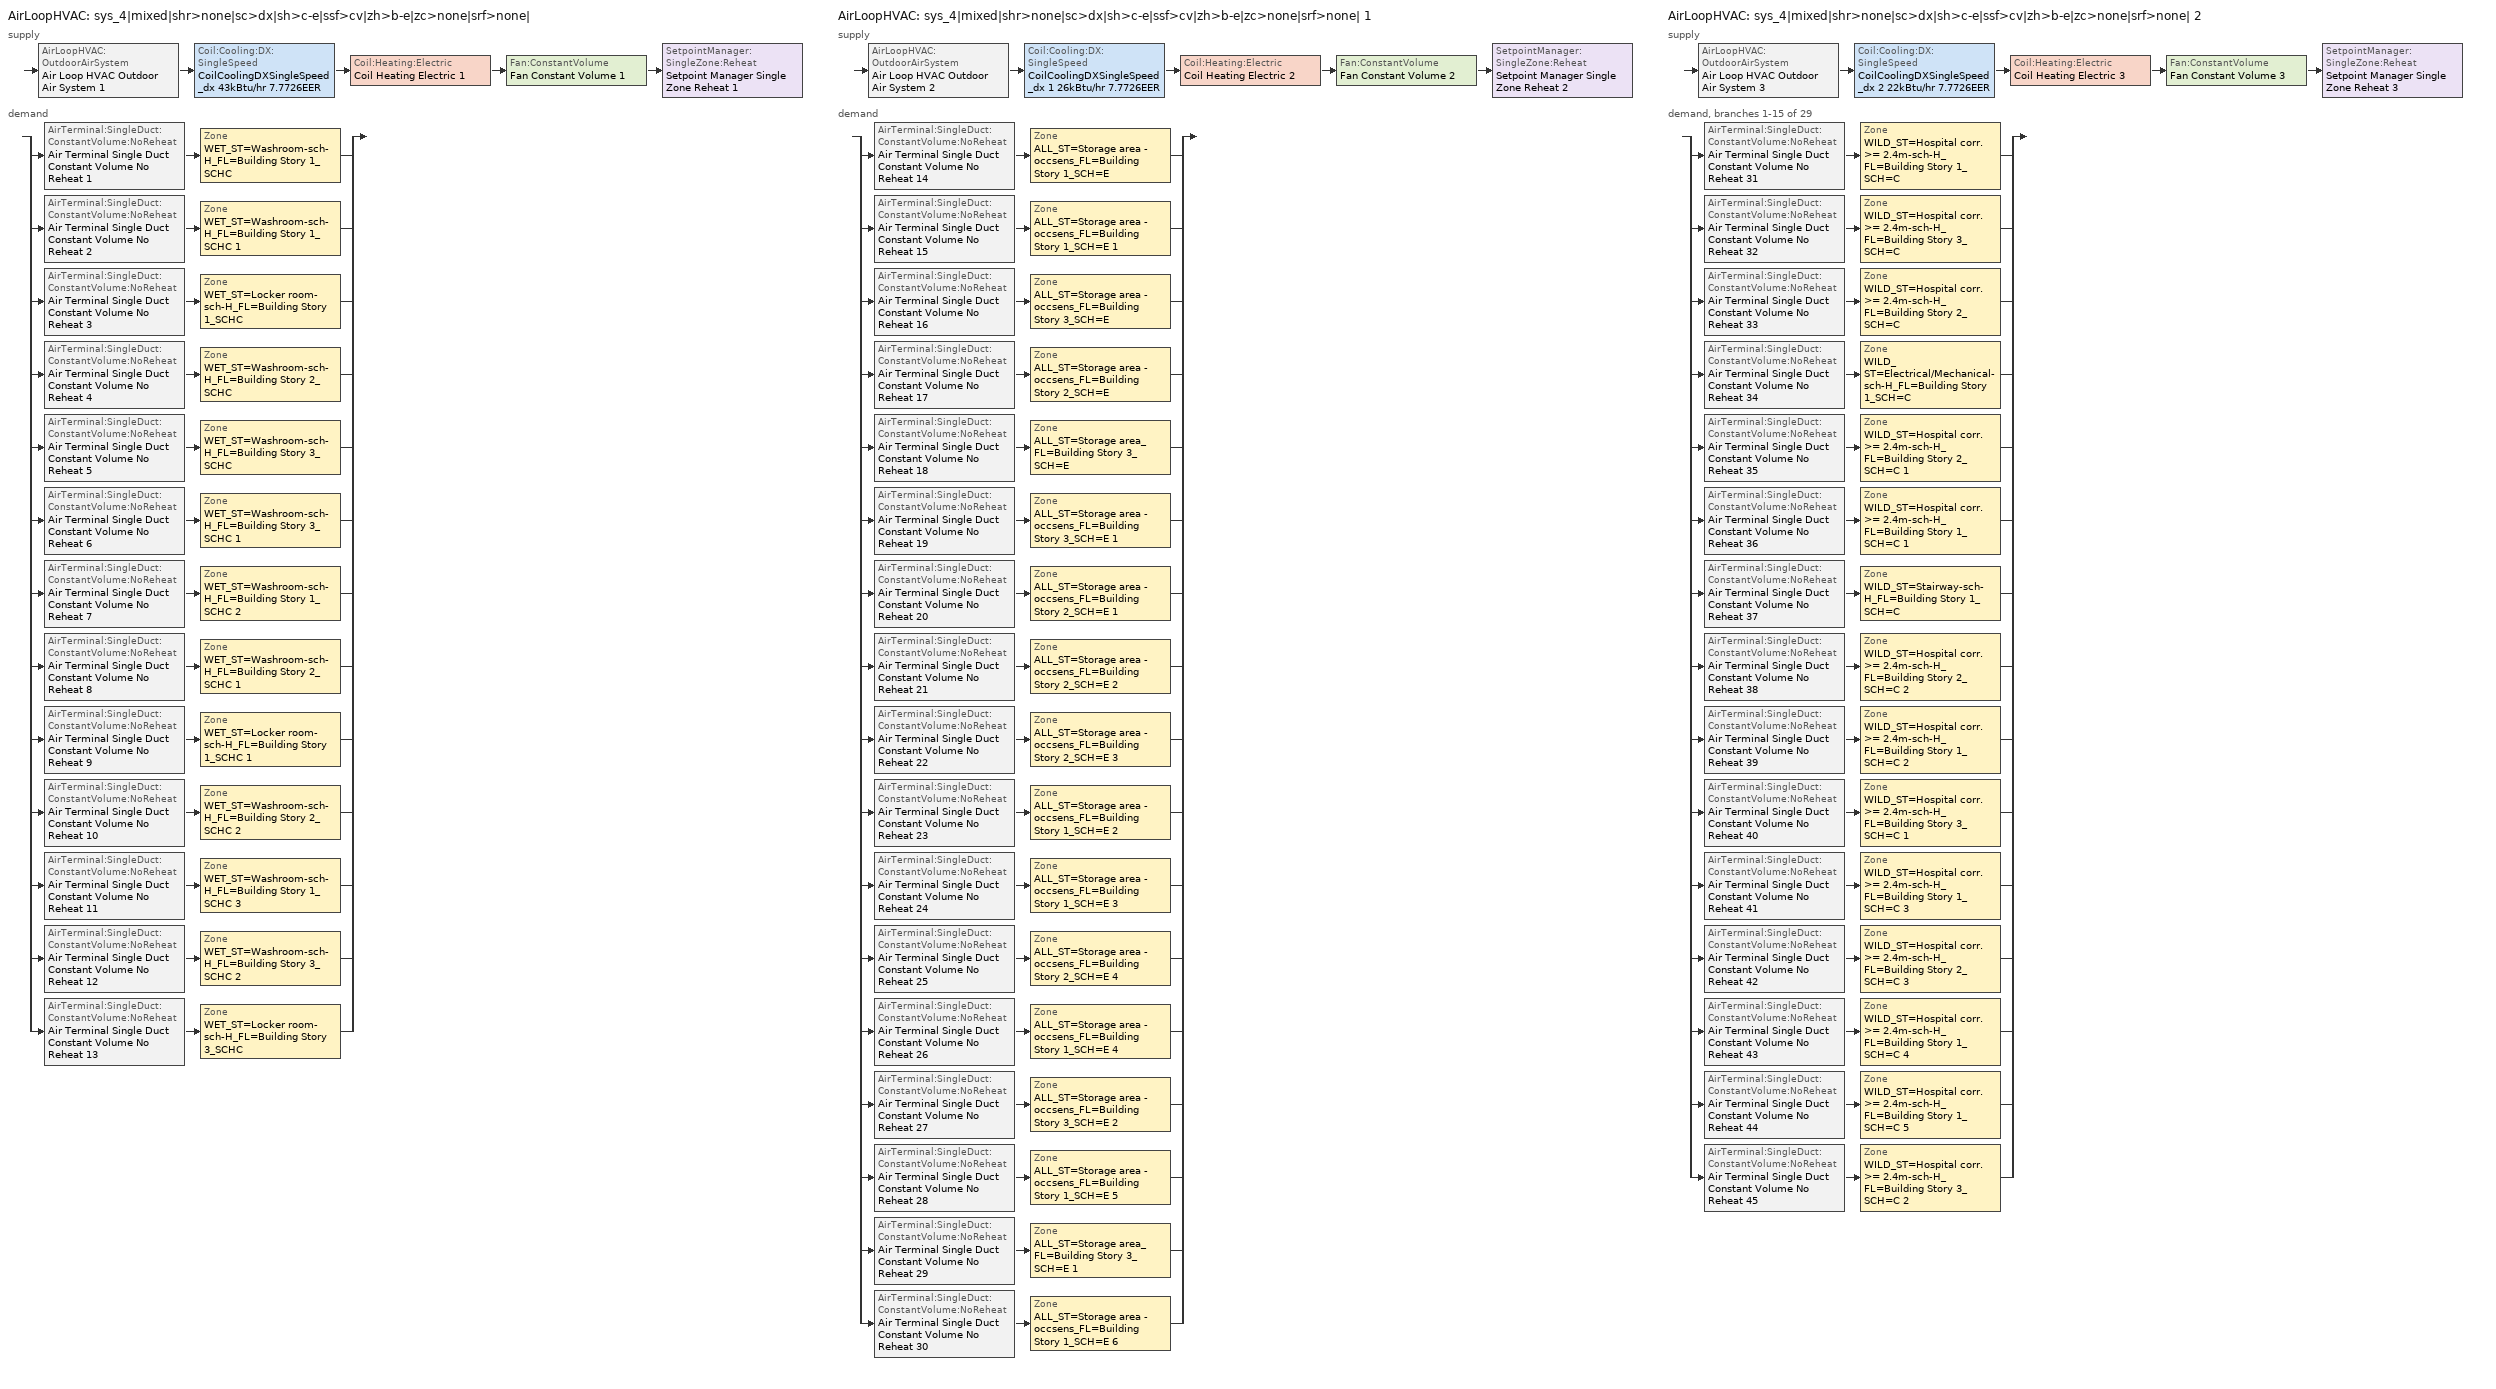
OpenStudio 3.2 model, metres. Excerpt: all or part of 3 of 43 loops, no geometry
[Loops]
AirLoopHVAC 'sys_4|mixed|shr>none|sc>dx|sh>c-e|ssf>cv|zh>b-e|zc>none|srf>none|'
 supply: AirLoopHVAC:OutdoorAirSystem 'Air Loop HVAC Outdoor Air System 1' > Coil:Cooling:DX:SingleSpeed 'CoilCoolingDXSingleSpeed_dx 43kBtu/hr 7.7726EER' > Coil:Heating:Electric 'Coil Heating Electric 1' > Fan:ConstantVolume 'Fan Constant Volume 1' > SetpointManager:SingleZone:Reheat 'Setpoint Manager Single Zone Reheat 1'
 demand: split
  | AirTerminal:SingleDuct:ConstantVolume:NoReheat 'Air Terminal Single Duct Constant Volume No Reheat 1' > Zone 'WET_ST=Washroom-sch-H_FL=Building Story 1_SCHC'
  | AirTerminal:SingleDuct:ConstantVolume:NoReheat 'Air Terminal Single Duct Constant Volume No Reheat 2' > Zone 'WET_ST=Washroom-sch-H_FL=Building Story 1_SCHC 1'
  | AirTerminal:SingleDuct:ConstantVolume:NoReheat 'Air Terminal Single Duct Constant Volume No Reheat 3' > Zone 'WET_ST=Locker room-sch-H_FL=Building Story 1_SCHC'
  | AirTerminal:SingleDuct:ConstantVolume:NoReheat 'Air Terminal Single Duct Constant Volume No Reheat 4' > Zone 'WET_ST=Washroom-sch-H_FL=Building Story 2_SCHC'
  | AirTerminal:SingleDuct:ConstantVolume:NoReheat 'Air Terminal Single Duct Constant Volume No Reheat 5' > Zone 'WET_ST=Washroom-sch-H_FL=Building Story 3_SCHC'
  | AirTerminal:SingleDuct:ConstantVolume:NoReheat 'Air Terminal Single Duct Constant Volume No Reheat 6' > Zone 'WET_ST=Washroom-sch-H_FL=Building Story 3_SCHC 1'
  | AirTerminal:SingleDuct:ConstantVolume:NoReheat 'Air Terminal Single Duct Constant Volume No Reheat 7' > Zone 'WET_ST=Washroom-sch-H_FL=Building Story 1_SCHC 2'
  | AirTerminal:SingleDuct:ConstantVolume:NoReheat 'Air Terminal Single Duct Constant Volume No Reheat 8' > Zone 'WET_ST=Washroom-sch-H_FL=Building Story 2_SCHC 1'
  | AirTerminal:SingleDuct:ConstantVolume:NoReheat 'Air Terminal Single Duct Constant Volume No Reheat 9' > Zone 'WET_ST=Locker room-sch-H_FL=Building Story 1_SCHC 1'
  | AirTerminal:SingleDuct:ConstantVolume:NoReheat 'Air Terminal Single Duct Constant Volume No Reheat 10' > Zone 'WET_ST=Washroom-sch-H_FL=Building Story 2_SCHC 2'
  | AirTerminal:SingleDuct:ConstantVolume:NoReheat 'Air Terminal Single Duct Constant Volume No Reheat 11' > Zone 'WET_ST=Washroom-sch-H_FL=Building Story 1_SCHC 3'
  | AirTerminal:SingleDuct:ConstantVolume:NoReheat 'Air Terminal Single Duct Constant Volume No Reheat 12' > Zone 'WET_ST=Washroom-sch-H_FL=Building Story 3_SCHC 2'
  | AirTerminal:SingleDuct:ConstantVolume:NoReheat 'Air Terminal Single Duct Constant Volume No Reheat 13' > Zone 'WET_ST=Locker room-sch-H_FL=Building Story 3_SCHC'
AirLoopHVAC 'sys_4|mixed|shr>none|sc>dx|sh>c-e|ssf>cv|zh>b-e|zc>none|srf>none| 1'
 supply: AirLoopHVAC:OutdoorAirSystem 'Air Loop HVAC Outdoor Air System 2' > Coil:Cooling:DX:SingleSpeed 'CoilCoolingDXSingleSpeed_dx 1 26kBtu/hr 7.7726EER' > Coil:Heating:Electric 'Coil Heating Electric 2' > Fan:ConstantVolume 'Fan Constant Volume 2' > SetpointManager:SingleZone:Reheat 'Setpoint Manager Single Zone Reheat 2'
 demand: split
  | AirTerminal:SingleDuct:ConstantVolume:NoReheat 'Air Terminal Single Duct Constant Volume No Reheat 14' > Zone 'ALL_ST=Storage area - occsens_FL=Building Story 1_SCH=E'
  | AirTerminal:SingleDuct:ConstantVolume:NoReheat 'Air Terminal Single Duct Constant Volume No Reheat 15' > Zone 'ALL_ST=Storage area - occsens_FL=Building Story 1_SCH=E 1'
  | AirTerminal:SingleDuct:ConstantVolume:NoReheat 'Air Terminal Single Duct Constant Volume No Reheat 16' > Zone 'ALL_ST=Storage area - occsens_FL=Building Story 3_SCH=E'
  | AirTerminal:SingleDuct:ConstantVolume:NoReheat 'Air Terminal Single Duct Constant Volume No Reheat 17' > Zone 'ALL_ST=Storage area - occsens_FL=Building Story 2_SCH=E'
  | AirTerminal:SingleDuct:ConstantVolume:NoReheat 'Air Terminal Single Duct Constant Volume No Reheat 18' > Zone 'ALL_ST=Storage area_FL=Building Story 3_SCH=E'
  | AirTerminal:SingleDuct:ConstantVolume:NoReheat 'Air Terminal Single Duct Constant Volume No Reheat 19' > Zone 'ALL_ST=Storage area - occsens_FL=Building Story 3_SCH=E 1'
  | AirTerminal:SingleDuct:ConstantVolume:NoReheat 'Air Terminal Single Duct Constant Volume No Reheat 20' > Zone 'ALL_ST=Storage area - occsens_FL=Building Story 2_SCH=E 1'
  | AirTerminal:SingleDuct:ConstantVolume:NoReheat 'Air Terminal Single Duct Constant Volume No Reheat 21' > Zone 'ALL_ST=Storage area - occsens_FL=Building Story 2_SCH=E 2'
  | AirTerminal:SingleDuct:ConstantVolume:NoReheat 'Air Terminal Single Duct Constant Volume No Reheat 22' > Zone 'ALL_ST=Storage area - occsens_FL=Building Story 2_SCH=E 3'
  | AirTerminal:SingleDuct:ConstantVolume:NoReheat 'Air Terminal Single Duct Constant Volume No Reheat 23' > Zone 'ALL_ST=Storage area - occsens_FL=Building Story 1_SCH=E 2'
  | AirTerminal:SingleDuct:ConstantVolume:NoReheat 'Air Terminal Single Duct Constant Volume No Reheat 24' > Zone 'ALL_ST=Storage area - occsens_FL=Building Story 1_SCH=E 3'
  | AirTerminal:SingleDuct:ConstantVolume:NoReheat 'Air Terminal Single Duct Constant Volume No Reheat 25' > Zone 'ALL_ST=Storage area - occsens_FL=Building Story 2_SCH=E 4'
  | AirTerminal:SingleDuct:ConstantVolume:NoReheat 'Air Terminal Single Duct Constant Volume No Reheat 26' > Zone 'ALL_ST=Storage area - occsens_FL=Building Story 1_SCH=E 4'
  | AirTerminal:SingleDuct:ConstantVolume:NoReheat 'Air Terminal Single Duct Constant Volume No Reheat 27' > Zone 'ALL_ST=Storage area - occsens_FL=Building Story 3_SCH=E 2'
  | AirTerminal:SingleDuct:ConstantVolume:NoReheat 'Air Terminal Single Duct Constant Volume No Reheat 28' > Zone 'ALL_ST=Storage area - occsens_FL=Building Story 1_SCH=E 5'
  | AirTerminal:SingleDuct:ConstantVolume:NoReheat 'Air Terminal Single Duct Constant Volume No Reheat 29' > Zone 'ALL_ST=Storage area_FL=Building Story 3_SCH=E 1'
  | AirTerminal:SingleDuct:ConstantVolume:NoReheat 'Air Terminal Single Duct Constant Volume No Reheat 30' > Zone 'ALL_ST=Storage area - occsens_FL=Building Story 1_SCH=E 6'
AirLoopHVAC 'sys_4|mixed|shr>none|sc>dx|sh>c-e|ssf>cv|zh>b-e|zc>none|srf>none| 2'
 supply: AirLoopHVAC:OutdoorAirSystem 'Air Loop HVAC Outdoor Air System 3' > Coil:Cooling:DX:SingleSpeed 'CoilCoolingDXSingleSpeed_dx 2 22kBtu/hr 7.7726EER' > Coil:Heating:Electric 'Coil Heating Electric 3' > Fan:ConstantVolume 'Fan Constant Volume 3' > SetpointManager:SingleZone:Reheat 'Setpoint Manager Single Zone Reheat 3'
 demand, branches 1-15 of 29: split
  | AirTerminal:SingleDuct:ConstantVolume:NoReheat 'Air Terminal Single Duct Constant Volume No Reheat 31' > Zone 'WILD_ST=Hospital corr. >= 2.4m-sch-H_FL=Building Story 1_SCH=C'
  | AirTerminal:SingleDuct:ConstantVolume:NoReheat 'Air Terminal Single Duct Constant Volume No Reheat 32' > Zone 'WILD_ST=Hospital corr. >= 2.4m-sch-H_FL=Building Story 3_SCH=C'
  | AirTerminal:SingleDuct:ConstantVolume:NoReheat 'Air Terminal Single Duct Constant Volume No Reheat 33' > Zone 'WILD_ST=Hospital corr. >= 2.4m-sch-H_FL=Building Story 2_SCH=C'
  | AirTerminal:SingleDuct:ConstantVolume:NoReheat 'Air Terminal Single Duct Constant Volume No Reheat 34' > Zone 'WILD_ST=Electrical/Mechanical-sch-H_FL=Building Story 1_SCH=C'
  | AirTerminal:SingleDuct:ConstantVolume:NoReheat 'Air Terminal Single Duct Constant Volume No Reheat 35' > Zone 'WILD_ST=Hospital corr. >= 2.4m-sch-H_FL=Building Story 2_SCH=C 1'
  | AirTerminal:SingleDuct:ConstantVolume:NoReheat 'Air Terminal Single Duct Constant Volume No Reheat 36' > Zone 'WILD_ST=Hospital corr. >= 2.4m-sch-H_FL=Building Story 1_SCH=C 1'
  | AirTerminal:SingleDuct:ConstantVolume:NoReheat 'Air Terminal Single Duct Constant Volume No Reheat 37' > Zone 'WILD_ST=Stairway-sch-H_FL=Building Story 1_SCH=C'
  | AirTerminal:SingleDuct:ConstantVolume:NoReheat 'Air Terminal Single Duct Constant Volume No Reheat 38' > Zone 'WILD_ST=Hospital corr. >= 2.4m-sch-H_FL=Building Story 2_SCH=C 2'
  | AirTerminal:SingleDuct:ConstantVolume:NoReheat 'Air Terminal Single Duct Constant Volume No Reheat 39' > Zone 'WILD_ST=Hospital corr. >= 2.4m-sch-H_FL=Building Story 1_SCH=C 2'
  | AirTerminal:SingleDuct:ConstantVolume:NoReheat 'Air Terminal Single Duct Constant Volume No Reheat 40' > Zone 'WILD_ST=Hospital corr. >= 2.4m-sch-H_FL=Building Story 3_SCH=C 1'
  | AirTerminal:SingleDuct:ConstantVolume:NoReheat 'Air Terminal Single Duct Constant Volume No Reheat 41' > Zone 'WILD_ST=Hospital corr. >= 2.4m-sch-H_FL=Building Story 1_SCH=C 3'
  | AirTerminal:SingleDuct:ConstantVolume:NoReheat 'Air Terminal Single Duct Constant Volume No Reheat 42' > Zone 'WILD_ST=Hospital corr. >= 2.4m-sch-H_FL=Building Story 2_SCH=C 3'
  | AirTerminal:SingleDuct:ConstantVolume:NoReheat 'Air Terminal Single Duct Constant Volume No Reheat 43' > Zone 'WILD_ST=Hospital corr. >= 2.4m-sch-H_FL=Building Story 1_SCH=C 4'
  | AirTerminal:SingleDuct:ConstantVolume:NoReheat 'Air Terminal Single Duct Constant Volume No Reheat 44' > Zone 'WILD_ST=Hospital corr. >= 2.4m-sch-H_FL=Building Story 1_SCH=C 5'
  | AirTerminal:SingleDuct:ConstantVolume:NoReheat 'Air Terminal Single Duct Constant Volume No Reheat 45' > Zone 'WILD_ST=Hospital corr. >= 2.4m-sch-H_FL=Building Story 3_SCH=C 2'
[Sizing:Zone] Zone Cooling Design Supply Air Temperature Input Method=TemperatureDifference; Zone Cooling Design Supply Air Temperature {C}=14; Zone Cooling Design Supply Air Temperature Difference {deltaC}=11; Zone Heating Design Supply Air Temperature Input Method=TemperatureDifference; Zone Heating Design Supply Air Temperature {C}=40; Zone Heating Design Supply Air Temperature Difference {deltaC}=21; Zone Cooling Design Supply Air Humidity Ratio {kg-H2O/kg-air}=0.0085; Zone Heating Design Supply Air Humidity Ratio {kg-H2O/kg-air}=0.008; Zone Heating Sizing Factor=1.3; Zone Cooling Sizing Factor=1.1; Cooling Design Air Flow Method=DesignDay; Heating Design Air Flow Method=DesignDay; Account for Dedicated Outdoor Air System=No; Dedicated Outdoor Air System Control Strategy=NeutralSupplyAir; Dedicated Outdoor Air Low Setpoint Temperature for Design {C}=autosize; Dedicated Outdoor Air High Setpoint Temperature for Design {C}=autosize
WET_ST=Washroom-sch-H_FL=Building Story 1_SCHC; WET_ST=Washroom-sch-H_FL=Building Story 1_SCHC 1; WET_ST=Locker room-sch-H_FL=Building Story 1_SCHC; WET_ST=Washroom-sch-H_FL=Building Story 2_SCHC; WET_ST=Washroom-sch-H_FL=Building Story 3_SCHC; WET_ST=Washroom-sch-H_FL=Building Story 3_SCHC 1; WET_ST=Washroom-sch-H_FL=Building Story 1_SCHC 2; WET_ST=Washroom-sch-H_FL=Building Story 2_SCHC 1; WET_ST=Locker room-sch-H_FL=Building Story 1_SCHC 1; WET_ST=Washroom-sch-H_FL=Building Story 2_SCHC 2; WET_ST=Washroom-sch-H_FL=Building Story 1_SCHC 3; WET_ST=Washroom-sch-H_FL=Building Story 3_SCHC 2; WET_ST=Locker room-sch-H_FL=Building Story 3_SCHC; ALL_ST=Storage area - occsens_FL=Building Story 1_SCH=E; ALL_ST=Storage area - occsens_FL=Building Story 1_SCH=E 1; ALL_ST=Storage area - occsens_FL=Building Story 3_SCH=E; ALL_ST=Storage area - occsens_FL=Building Story 2_SCH=E; ALL_ST=Storage area_FL=Building Story 3_SCH=E; ALL_ST=Storage area - occsens_FL=Building Story 3_SCH=E 1; ALL_ST=Storage area - occsens_FL=Building Story 2_SCH=E 1; ALL_ST=Storage area - occsens_FL=Building Story 2_SCH=E 2; ALL_ST=Storage area - occsens_FL=Building Story 2_SCH=E 3; ALL_ST=Storage area - occsens_FL=Building Story 1_SCH=E 2; ALL_ST=Storage area - occsens_FL=Building Story 1_SCH=E 3; ALL_ST=Storage area - occsens_FL=Building Story 2_SCH=E 4; ALL_ST=Storage area - occsens_FL=Building Story 1_SCH=E 4; ALL_ST=Storage area - occsens_FL=Building Story 3_SCH=E 2; ALL_ST=Storage area - occsens_FL=Building Story 1_SCH=E 5; ALL_ST=Storage area_FL=Building Story 3_SCH=E 1; ALL_ST=Storage area - occsens_FL=Building Story 1_SCH=E 6; WILD_ST=Hospital corr. >= 2.4m-sch-H_FL=Building Story 1_SCH=C; WILD_ST=Hospital corr. >= 2.4m-sch-H_FL=Building Story 3_SCH=C; WILD_ST=Hospital corr. >= 2.4m-sch-H_FL=Building Story 2_SCH=C; WILD_ST=Electrical/Mechanical-sch-H_FL=Building Story 1_SCH=C; WILD_ST=Hospital corr. >= 2.4m-sch-H_FL=Building Story 2_SCH=C 1; WILD_ST=Hospital corr. >= 2.4m-sch-H_FL=Building Story 1_SCH=C 1; WILD_ST=Stairway-sch-H_FL=Building Story 1_SCH=C; WILD_ST=Hospital corr. >= 2.4m-sch-H_FL=Building Story 2_SCH=C 2; WILD_ST=Hospital corr. >= 2.4m-sch-H_FL=Building Story 1_SCH=C 2; WILD_ST=Hospital corr. >= 2.4m-sch-H_FL=Building Story 3_SCH=C 1; WILD_ST=Hospital corr. >= 2.4m-sch-H_FL=Building Story 1_SCH=C 3; WILD_ST=Hospital corr. >= 2.4m-sch-H_FL=Building Story 2_SCH=C 3; WILD_ST=Hospital corr. >= 2.4m-sch-H_FL=Building Story 1_SCH=C 4; WILD_ST=Hospital corr. >= 2.4m-sch-H_FL=Building Story 1_SCH=C 5; WILD_ST=Hospital corr. >= 2.4m-sch-H_FL=Building Story 3_SCH=C 2
[Zone equipment]
WET_ST=Washroom-sch-H_FL=Building Story 1_SCHC: Air Terminal Single Duct Constant Volume No Reheat 1, Zone HVAC Baseboard Convective Electric 1, Sys_4_zone_exhaust_fan
WET_ST=Washroom-sch-H_FL=Building Story 1_SCHC 1: Air Terminal Single Duct Constant Volume No Reheat 2, Zone HVAC Baseboard Convective Electric 2, Sys_4_zone_exhaust_fan 1
WET_ST=Locker room-sch-H_FL=Building Story 1_SCHC: Air Terminal Single Duct Constant Volume No Reheat 3, Zone HVAC Baseboard Convective Electric 3, Sys_4_zone_exhaust_fan 2
WET_ST=Washroom-sch-H_FL=Building Story 2_SCHC: Air Terminal Single Duct Constant Volume No Reheat 4, Zone HVAC Baseboard Convective Electric 4, Sys_4_zone_exhaust_fan 3
WET_ST=Washroom-sch-H_FL=Building Story 3_SCHC: Air Terminal Single Duct Constant Volume No Reheat 5, Zone HVAC Baseboard Convective Electric 5, Sys_4_zone_exhaust_fan 4
WET_ST=Washroom-sch-H_FL=Building Story 3_SCHC 1: Air Terminal Single Duct Constant Volume No Reheat 6, Zone HVAC Baseboard Convective Electric 6, Sys_4_zone_exhaust_fan 5
WET_ST=Washroom-sch-H_FL=Building Story 1_SCHC 2: Air Terminal Single Duct Constant Volume No Reheat 7, Zone HVAC Baseboard Convective Electric 7, Sys_4_zone_exhaust_fan 6
WET_ST=Washroom-sch-H_FL=Building Story 2_SCHC 1: Air Terminal Single Duct Constant Volume No Reheat 8, Zone HVAC Baseboard Convective Electric 8, Sys_4_zone_exhaust_fan 7
WET_ST=Locker room-sch-H_FL=Building Story 1_SCHC 1: Air Terminal Single Duct Constant Volume No Reheat 9, Zone HVAC Baseboard Convective Electric 9, Sys_4_zone_exhaust_fan 8
WET_ST=Washroom-sch-H_FL=Building Story 2_SCHC 2: Air Terminal Single Duct Constant Volume No Reheat 10, Zone HVAC Baseboard Convective Electric 10, Sys_4_zone_exhaust_fan 9
WET_ST=Washroom-sch-H_FL=Building Story 1_SCHC 3: Air Terminal Single Duct Constant Volume No Reheat 11, Zone HVAC Baseboard Convective Electric 11, Sys_4_zone_exhaust_fan 10
WET_ST=Washroom-sch-H_FL=Building Story 3_SCHC 2: Air Terminal Single Duct Constant Volume No Reheat 12, Zone HVAC Baseboard Convective Electric 12, Sys_4_zone_exhaust_fan 11
WET_ST=Locker room-sch-H_FL=Building Story 3_SCHC: Air Terminal Single Duct Constant Volume No Reheat 13, Zone HVAC Baseboard Convective Electric 13, Sys_4_zone_exhaust_fan 12
ALL_ST=Storage area - occsens_FL=Building Story 1_SCH=E: Air Terminal Single Duct Constant Volume No Reheat 14, Zone HVAC Baseboard Convective Electric 14, Sys_4_zone_exhaust_fan 13
ALL_ST=Storage area - occsens_FL=Building Story 1_SCH=E 1: Air Terminal Single Duct Constant Volume No Reheat 15, Zone HVAC Baseboard Convective Electric 15, Sys_4_zone_exhaust_fan 14
ALL_ST=Storage area - occsens_FL=Building Story 3_SCH=E: Air Terminal Single Duct Constant Volume No Reheat 16, Zone HVAC Baseboard Convective Electric 16, Sys_4_zone_exhaust_fan 15
ALL_ST=Storage area - occsens_FL=Building Story 2_SCH=E: Air Terminal Single Duct Constant Volume No Reheat 17, Zone HVAC Baseboard Convective Electric 17, Sys_4_zone_exhaust_fan 16
ALL_ST=Storage area_FL=Building Story 3_SCH=E: Air Terminal Single Duct Constant Volume No Reheat 18, Zone HVAC Baseboard Convective Electric 18, Sys_4_zone_exhaust_fan 17
ALL_ST=Storage area - occsens_FL=Building Story 3_SCH=E 1: Air Terminal Single Duct Constant Volume No Reheat 19, Zone HVAC Baseboard Convective Electric 19, Sys_4_zone_exhaust_fan 18
ALL_ST=Storage area - occsens_FL=Building Story 2_SCH=E 1: Air Terminal Single Duct Constant Volume No Reheat 20, Zone HVAC Baseboard Convective Electric 20, Sys_4_zone_exhaust_fan 19
ALL_ST=Storage area - occsens_FL=Building Story 2_SCH=E 2: Air Terminal Single Duct Constant Volume No Reheat 21, Zone HVAC Baseboard Convective Electric 21, Sys_4_zone_exhaust_fan 20
ALL_ST=Storage area - occsens_FL=Building Story 2_SCH=E 3: Air Terminal Single Duct Constant Volume No Reheat 22, Zone HVAC Baseboard Convective Electric 22, Sys_4_zone_exhaust_fan 21
ALL_ST=Storage area - occsens_FL=Building Story 1_SCH=E 2: Air Terminal Single Duct Constant Volume No Reheat 23, Zone HVAC Baseboard Convective Electric 23, Sys_4_zone_exhaust_fan 22
ALL_ST=Storage area - occsens_FL=Building Story 1_SCH=E 3: Air Terminal Single Duct Constant Volume No Reheat 24, Zone HVAC Baseboard Convective Electric 24, Sys_4_zone_exhaust_fan 23
ALL_ST=Storage area - occsens_FL=Building Story 2_SCH=E 4: Air Terminal Single Duct Constant Volume No Reheat 25, Zone HVAC Baseboard Convective Electric 25, Sys_4_zone_exhaust_fan 24
ALL_ST=Storage area - occsens_FL=Building Story 1_SCH=E 4: Air Terminal Single Duct Constant Volume No Reheat 26, Zone HVAC Baseboard Convective Electric 26, Sys_4_zone_exhaust_fan 25
ALL_ST=Storage area - occsens_FL=Building Story 3_SCH=E 2: Air Terminal Single Duct Constant Volume No Reheat 27, Zone HVAC Baseboard Convective Electric 27, Sys_4_zone_exhaust_fan 26
ALL_ST=Storage area - occsens_FL=Building Story 1_SCH=E 5: Air Terminal Single Duct Constant Volume No Reheat 28, Zone HVAC Baseboard Convective Electric 28, Sys_4_zone_exhaust_fan 27
ALL_ST=Storage area_FL=Building Story 3_SCH=E 1: Air Terminal Single Duct Constant Volume No Reheat 29, Zone HVAC Baseboard Convective Electric 29, Sys_4_zone_exhaust_fan 28
ALL_ST=Storage area - occsens_FL=Building Story 1_SCH=E 6: Air Terminal Single Duct Constant Volume No Reheat 30, Zone HVAC Baseboard Convective Electric 30, Sys_4_zone_exhaust_fan 29
WILD_ST=Hospital corr. >= 2.4m-sch-H_FL=Building Story 1_SCH=C: Air Terminal Single Duct Constant Volume No Reheat 31, Zone HVAC Baseboard Convective Electric 31, Sys_4_zone_exhaust_fan 30
WILD_ST=Hospital corr. >= 2.4m-sch-H_FL=Building Story 3_SCH=C: Air Terminal Single Duct Constant Volume No Reheat 32, Zone HVAC Baseboard Convective Electric 32, Sys_4_zone_exhaust_fan 31
WILD_ST=Hospital corr. >= 2.4m-sch-H_FL=Building Story 2_SCH=C: Air Terminal Single Duct Constant Volume No Reheat 33, Zone HVAC Baseboard Convective Electric 33, Sys_4_zone_exhaust_fan 32
WILD_ST=Electrical/Mechanical-sch-H_FL=Building Story 1_SCH=C: Air Terminal Single Duct Constant Volume No Reheat 34, Zone HVAC Baseboard Convective Electric 34, Sys_4_zone_exhaust_fan 33
WILD_ST=Hospital corr. >= 2.4m-sch-H_FL=Building Story 2_SCH=C 1: Air Terminal Single Duct Constant Volume No Reheat 35, Zone HVAC Baseboard Convective Electric 35, Sys_4_zone_exhaust_fan 34
WILD_ST=Hospital corr. >= 2.4m-sch-H_FL=Building Story 1_SCH=C 1: Air Terminal Single Duct Constant Volume No Reheat 36, Zone HVAC Baseboard Convective Electric 36, Sys_4_zone_exhaust_fan 35
WILD_ST=Stairway-sch-H_FL=Building Story 1_SCH=C: Air Terminal Single Duct Constant Volume No Reheat 37, Zone HVAC Baseboard Convective Electric 37, Sys_4_zone_exhaust_fan 36
WILD_ST=Hospital corr. >= 2.4m-sch-H_FL=Building Story 2_SCH=C 2: Air Terminal Single Duct Constant Volume No Reheat 38, Zone HVAC Baseboard Convective Electric 38, Sys_4_zone_exhaust_fan 37
WILD_ST=Hospital corr. >= 2.4m-sch-H_FL=Building Story 1_SCH=C 2: Air Terminal Single Duct Constant Volume No Reheat 39, Zone HVAC Baseboard Convective Electric 39, Sys_4_zone_exhaust_fan 38
WILD_ST=Hospital corr. >= 2.4m-sch-H_FL=Building Story 3_SCH=C 1: Air Terminal Single Duct Constant Volume No Reheat 40, Zone HVAC Baseboard Convective Electric 40, Sys_4_zone_exhaust_fan 39
WILD_ST=Hospital corr. >= 2.4m-sch-H_FL=Building Story 1_SCH=C 3: Air Terminal Single Duct Constant Volume No Reheat 41, Zone HVAC Baseboard Convective Electric 41, Sys_4_zone_exhaust_fan 40
WILD_ST=Hospital corr. >= 2.4m-sch-H_FL=Building Story 2_SCH=C 3: Air Terminal Single Duct Constant Volume No Reheat 42, Zone HVAC Baseboard Convective Electric 42, Sys_4_zone_exhaust_fan 41
WILD_ST=Hospital corr. >= 2.4m-sch-H_FL=Building Story 1_SCH=C 4: Air Terminal Single Duct Constant Volume No Reheat 43, Zone HVAC Baseboard Convective Electric 43, Sys_4_zone_exhaust_fan 42
WILD_ST=Hospital corr. >= 2.4m-sch-H_FL=Building Story 1_SCH=C 5: Air Terminal Single Duct Constant Volume No Reheat 44, Zone HVAC Baseboard Convective Electric 44, Sys_4_zone_exhaust_fan 43
WILD_ST=Hospital corr. >= 2.4m-sch-H_FL=Building Story 3_SCH=C 2: Air Terminal Single Duct Constant Volume No Reheat 45, Zone HVAC Baseboard Convective Electric 45, Sys_4_zone_exhaust_fan 44
[AirLoopHVAC] Design Supply Air Flow Rate {m3/s}=autosize; Design Return Air Flow Fraction of Supply Air Flow=1
Name | Availability Schedule
sys_4|mixed|shr>none|sc>dx|sh>c-e|ssf>cv|zh>b-e|zc>none|srf>none| | sys_4|mixed|shr>none|sc>dx|sh>c-e|ssf>cv|zh>b-e|zc>none|srf>none| Occ Sch
sys_4|mixed|shr>none|sc>dx|sh>c-e|ssf>cv|zh>b-e|zc>none|srf>none| 1 | sys_4|mixed|shr>none|sc>dx|sh>c-e|ssf>cv|zh>b-e|zc>none|srf>none| 1 Occ Sch
sys_4|mixed|shr>none|sc>dx|sh>c-e|ssf>cv|zh>b-e|zc>none|srf>none| 2 | sys_4|mixed|shr>none|sc>dx|sh>c-e|ssf>cv|zh>b-e|zc>none|srf>none| 2 Occ Sch
[Sizing:System] Type of Load to Size On=VentilationRequirement; Design Outdoor Air Flow Rate {m3/s}=Autosize; Central Heating Maximum System Air Flow Ratio=1; Preheat Design Temperature {C}=7; Preheat Design Humidity Ratio {kg-H2O/kg-Air}=0.008; Precool Design Temperature {C}=13; Precool Design Humidity Ratio {kg-H2O/kg-Air}=0.008; Central Cooling Design Supply Air Temperature {C}=13; Central Heating Design Supply Air Temperature {C}=43; Sizing Option=NonCoincident; 100% Outdoor Air in Cooling=No; 100% Outdoor Air in Heating=No; Central Cooling Design Supply Air Humidity Ratio {kg-H2O/kg-Air}=0.0085; Central Heating Design Supply Air Humidity Ratio {kg-H2O/kg-Air}=0.008; Cooling Design Air Flow Method=DesignDay; Cooling Design Air Flow Rate {m3/s}=0; Heating Design Air Flow Method=DesignDay; Heating Design Air Flow Rate {m3/s}=0; System Outdoor Air Method=ZoneSum; Zone Maximum Outdoor Air Fraction=1; Cooling Supply Air Flow Rate Per Floor Area {m3/s-m2}=0.00996765; Cooling Fraction of Autosized Cooling Supply Air Flow Rate=1; Cooling Supply Air Flow Rate Per Unit Cooling Capacity {m3/s-W}=3.94755e-05; Heating Supply Air Flow Rate Per Floor Area {m3/s-m2}=0.00996765; Heating Fraction of Autosized Heating Supply Air Flow Rate=1; Heating Fraction of Autosized Cooling Supply Air Flow Rate=1; Heating Supply Air Flow Rate Per Unit Heating Capacity {m3/s-W}=3.15882e-05; Cooling Design Capacity Method=CoolingDesignCapacity; Cooling Design Capacity {W}=autosize; Cooling Design Capacity Per Floor Area {W/m2}=234.7; Fraction of Autosized Cooling Design Capacity=1; Heating Design Capacity Method=HeatingDesignCapacity; Heating Design Capacity {W}=autosize; Heating Design Capacity Per Floor Area {W/m2}=157; Fraction of Autosized Heating Design Capacity=1; Central Cooling Capacity Control Method=OnOff
sys_4|mixed|shr>none|sc>dx|sh>c-e|ssf>cv|zh>b-e|zc>none|srf>none|; sys_4|mixed|shr>none|sc>dx|sh>c-e|ssf>cv|zh>b-e|zc>none|srf>none| 1; sys_4|mixed|shr>none|sc>dx|sh>c-e|ssf>cv|zh>b-e|zc>none|srf>none| 2
[Fan:ConstantVolume] Availability Schedule=Always On Discrete; Fan Total Efficiency=0.39975; Pressure Rise {Pa}=640; Maximum Flow Rate {m3/s}=AutoSize; Motor Efficiency=0.615
Fan Constant Volume 1; Fan Constant Volume 2; Fan Constant Volume 3
[Coil:Heating:Electric] Availability Schedule=Always On Discrete
Coil Heating Electric 1; Coil Heating Electric 2; Coil Heating Electric 3
[Coil:Cooling:DX:SingleSpeed] Availability Schedule=Always On Discrete; Rated Total Cooling Capacity {W}=autosize; Rated Sensible Heat Ratio=autosize; Rated COP {W/W}=2.72426; Rated Air Flow Rate {m3/s}=autosize; Rated Evaporator Fan Power Per Volume Flow Rate {W/(m3/s)}=773.3; Total Cooling Capacity Function of Temperature Curve=DXCOOL-NECB2011-REF-CAPFT; Total Cooling Capacity Function of Flow Fraction Curve=DXCOOL-NECB2011-REF-CAPFFLOW; Energy Input Ratio Function of Temperature Curve=DXCOOL-NECB2011-REF-COOLEIRFT; Energy Input Ratio Function of Flow Fraction Curve=DXCOOL-NECB2011-REF-COOLEIRFFLOW; Part Load Fraction Correlation Curve=DXCOOL-NECB2011-REF-COOLPLFFPLR; Minimum Outdoor Dry-Bulb Temperature for Compressor Operation {C}=-25; Condenser Type=AirCooled; Evaporative Condenser Effectiveness=0; Evaporative Condenser Air Flow Rate {m3/s}=Autosize; Evaporative Condenser Pump Rated Power Consumption {W}=Autosize; Crankcase Heater Capacity {W}=0; Maximum Outdoor Dry-Bulb Temperature for Crankcase Heater Operation {C}=0; Basin Heater Capacity {W/K}=0; Basin Heater Setpoint Temperature {C}=10
CoilCoolingDXSingleSpeed_dx 43kBtu/hr 7.7726EER; CoilCoolingDXSingleSpeed_dx 1 26kBtu/hr 7.7726EER; CoilCoolingDXSingleSpeed_dx 2 22kBtu/hr 7.7726EER
[Controller:OutdoorAir] Minimum Outdoor Air Flow Rate {m3/s}=autosize; Maximum Outdoor Air Flow Rate {m3/s}=Autosize; Economizer Control Type=NoEconomizer; Economizer Control Action Type=ModulateFlow; Economizer Maximum Limit Dry-Bulb Temperature {C}=28; Economizer Maximum Limit Enthalpy {J/kg}=64000; Economizer Minimum Limit Dry-Bulb Temperature {C}=-100; Lockout Type=NoLockout; Minimum Limit Type=FixedMinimum; High Humidity Control=No; Heat Recovery Bypass Control Type=BypassWhenWithinEconomizerLimits
Name | Minimum Outdoor Air Schedule | Controller Mechanical Ventilation
Controller Outdoor Air 1 | sys_4|mixed|shr>none|sc>dx|sh>c-e|ssf>cv|zh>b-e|zc>none|srf>none| Occ Sch | Controller Mechanical Ventilation 1
Controller Outdoor Air 2 | sys_4|mixed|shr>none|sc>dx|sh>c-e|ssf>cv|zh>b-e|zc>none|srf>none| 1 Occ Sch | Controller Mechanical Ventilation 2
Controller Outdoor Air 3 | sys_4|mixed|shr>none|sc>dx|sh>c-e|ssf>cv|zh>b-e|zc>none|srf>none| 2 Occ Sch | Controller Mechanical Ventilation 3
[Controller:MechanicalVentilation] Availability Schedule=Always On Discrete; System Outdoor Air Method=ZoneSum
Controller Mechanical Ventilation 1; Controller Mechanical Ventilation 2; Controller Mechanical Ventilation 3
[AirLoopHVAC:OutdoorAirSystem]
Name | Controller
Air Loop HVAC Outdoor Air System 1 | Controller Outdoor Air 1
Air Loop HVAC Outdoor Air System 2 | Controller Outdoor Air 2
Air Loop HVAC Outdoor Air System 3 | Controller Outdoor Air 3
[SetpointManager:SingleZone:Reheat] Minimum Supply Air Temperature {C}=13; Maximum Supply Air Temperature {C}=43
Name | Control Zone
Setpoint Manager Single Zone Reheat 1 | WET_ST=Washroom-sch-H_FL=Building Story 1_SCHC
Setpoint Manager Single Zone Reheat 2 | ALL_ST=Storage area - occsens_FL=Building Story 1_SCH=E
Setpoint Manager Single Zone Reheat 3 | WILD_ST=Hospital corr. >= 2.4m-sch-H_FL=Building Story 1_SCH=C
[AirTerminal:SingleDuct:ConstantVolume:NoReheat] Availability Schedule=Always On Discrete; Maximum Air Flow Rate {m3/s}=AutoSize
Air Terminal Single Duct Constant Volume No Reheat 1; Air Terminal Single Duct Constant Volume No Reheat 2; Air Terminal Single Duct Constant Volume No Reheat 3; Air Terminal Single Duct Constant Volume No Reheat 4; Air Terminal Single Duct Constant Volume No Reheat 5; Air Terminal Single Duct Constant Volume No Reheat 6; Air Terminal Single Duct Constant Volume No Reheat 7; Air Terminal Single Duct Constant Volume No Reheat 8; Air Terminal Single Duct Constant Volume No Reheat 9; Air Terminal Single Duct Constant Volume No Reheat 10; Air Terminal Single Duct Constant Volume No Reheat 11; Air Terminal Single Duct Constant Volume No Reheat 12; Air Terminal Single Duct Constant Volume No Reheat 13; Air Terminal Single Duct Constant Volume No Reheat 14; Air Terminal Single Duct Constant Volume No Reheat 15; Air Terminal Single Duct Constant Volume No Reheat 16; Air Terminal Single Duct Constant Volume No Reheat 17; Air Terminal Single Duct Constant Volume No Reheat 18; Air Terminal Single Duct Constant Volume No Reheat 19; Air Terminal Single Duct Constant Volume No Reheat 20; Air Terminal Single Duct Constant Volume No Reheat 21; Air Terminal Single Duct Constant Volume No Reheat 22; Air Terminal Single Duct Constant Volume No Reheat 23; Air Terminal Single Duct Constant Volume No Reheat 24; Air Terminal Single Duct Constant Volume No Reheat 25; Air Terminal Single Duct Constant Volume No Reheat 26; Air Terminal Single Duct Constant Volume No Reheat 27; Air Terminal Single Duct Constant Volume No Reheat 28; Air Terminal Single Duct Constant Volume No Reheat 29; Air Terminal Single Duct Constant Volume No Reheat 30; Air Terminal Single Duct Constant Volume No Reheat 31; Air Terminal Single Duct Constant Volume No Reheat 32; Air Terminal Single Duct Constant Volume No Reheat 33; Air Terminal Single Duct Constant Volume No Reheat 34; Air Terminal Single Duct Constant Volume No Reheat 35; Air Terminal Single Duct Constant Volume No Reheat 36; Air Terminal Single Duct Constant Volume No Reheat 37; Air Terminal Single Duct Constant Volume No Reheat 38; Air Terminal Single Duct Constant Volume No Reheat 39; Air Terminal Single Duct Constant Volume No Reheat 40; Air Terminal Single Duct Constant Volume No Reheat 41; Air Terminal Single Duct Constant Volume No Reheat 42; Air Terminal Single Duct Constant Volume No Reheat 43; Air Terminal Single Duct Constant Volume No Reheat 44; Air Terminal Single Duct Constant Volume No Reheat 45
[ZoneHVAC:Baseboard:Convective:Electric] Availability Schedule=Always On Discrete; Nominal Capacity {W}=autosize; Efficiency=1
Zone HVAC Baseboard Convective Electric 1; Zone HVAC Baseboard Convective Electric 2; Zone HVAC Baseboard Convective Electric 3; Zone HVAC Baseboard Convective Electric 4; Zone HVAC Baseboard Convective Electric 5; Zone HVAC Baseboard Convective Electric 6; Zone HVAC Baseboard Convective Electric 7; Zone HVAC Baseboard Convective Electric 8; Zone HVAC Baseboard Convective Electric 9; Zone HVAC Baseboard Convective Electric 10; Zone HVAC Baseboard Convective Electric 11; Zone HVAC Baseboard Convective Electric 12; Zone HVAC Baseboard Convective Electric 13; Zone HVAC Baseboard Convective Electric 14; Zone HVAC Baseboard Convective Electric 15; Zone HVAC Baseboard Convective Electric 16; Zone HVAC Baseboard Convective Electric 17; Zone HVAC Baseboard Convective Electric 18; Zone HVAC Baseboard Convective Electric 19; Zone HVAC Baseboard Convective Electric 20; Zone HVAC Baseboard Convective Electric 21; Zone HVAC Baseboard Convective Electric 22; Zone HVAC Baseboard Convective Electric 23; Zone HVAC Baseboard Convective Electric 24; Zone HVAC Baseboard Convective Electric 25; Zone HVAC Baseboard Convective Electric 26; Zone HVAC Baseboard Convective Electric 27; Zone HVAC Baseboard Convective Electric 28; Zone HVAC Baseboard Convective Electric 29; Zone HVAC Baseboard Convective Electric 30; Zone HVAC Baseboard Convective Electric 31; Zone HVAC Baseboard Convective Electric 32; Zone HVAC Baseboard Convective Electric 33; Zone HVAC Baseboard Convective Electric 34; Zone HVAC Baseboard Convective Electric 35; Zone HVAC Baseboard Convective Electric 36; Zone HVAC Baseboard Convective Electric 37; Zone HVAC Baseboard Convective Electric 38; Zone HVAC Baseboard Convective Electric 39; Zone HVAC Baseboard Convective Electric 40; Zone HVAC Baseboard Convective Electric 41; Zone HVAC Baseboard Convective Electric 42; Zone HVAC Baseboard Convective Electric 43; Zone HVAC Baseboard Convective Electric 44; Zone HVAC Baseboard Convective Electric 45
[Fan:ZoneExhaust] Fan Total Efficiency=0.25; Pressure Rise {Pa}=125; System Availability Manager Coupling Mode=Coupled
Name | Maximum Flow Rate {m3/s}
Sys_4_zone_exhaust_fan; Sys_4_zone_exhaust_fan 1; Sys_4_zone_exhaust_fan 3; Sys_4_zone_exhaust_fan 4; Sys_4_zone_exhaust_fan 5; Sys_4_zone_exhaust_fan 6; Sys_4_zone_exhaust_fan 7; Sys_4_zone_exhaust_fan 9; Sys_4_zone_exhaust_fan 10; Sys_4_zone_exhaust_fan 11 | 0
Sys_4_zone_exhaust_fan 2 | 0.155743
Sys_4_zone_exhaust_fan 8; Sys_4_zone_exhaust_fan 29 | 0.0254852
Sys_4_zone_exhaust_fan 12 | 0.0283168
Sys_4_zone_exhaust_fan 13; Sys_4_zone_exhaust_fan 14; Sys_4_zone_exhaust_fan 24 | 0.00396436
Sys_4_zone_exhaust_fan 15; Sys_4_zone_exhaust_fan 21 | 0.0044599
Sys_4_zone_exhaust_fan 16 | 0.00891981
Sys_4_zone_exhaust_fan 17 | 0.0815525
Sys_4_zone_exhaust_fan 18 | 0.0135921
Sys_4_zone_exhaust_fan 19 | 0.0101941
Sys_4_zone_exhaust_fan 20; Sys_4_zone_exhaust_fan 34 | 0.00849505
Sys_4_zone_exhaust_fan 22 | 0.0651287
Sys_4_zone_exhaust_fan 23 | 0.0138753
Sys_4_zone_exhaust_fan 25 | 0.0318565
Sys_4_zone_exhaust_fan 26 | 0.0152911
Sys_4_zone_exhaust_fan 27 | 0.00297327
Sys_4_zone_exhaust_fan 28 | 0.160557
Sys_4_zone_exhaust_fan 30; Sys_4_zone_exhaust_fan 38 | 0.0234086
Sys_4_zone_exhaust_fan 31 | 0.0141584
Sys_4_zone_exhaust_fan 32; Sys_4_zone_exhaust_fan 44 | 0.0393604
Sys_4_zone_exhaust_fan 33 | 0.00214736
Sys_4_zone_exhaust_fan 35 | 0.0120819
Sys_4_zone_exhaust_fan 36 | 0.00226535
Sys_4_zone_exhaust_fan 37 | 0.0209545
Sys_4_zone_exhaust_fan 39 | 0.0174621
Sys_4_zone_exhaust_fan 40 | 0.00660726
Sys_4_zone_exhaust_fan 41 | 0.00934456
Sys_4_zone_exhaust_fan 42 | 0.00339802
Sys_4_zone_exhaust_fan 43 | 0.0249188
[Schedule:Ruleset]
Name | Default Day Schedule | Summer Design Day Schedule | Winter Design Day Schedule
sys_4|mixed|shr>none|sc>dx|sh>c-e|ssf>cv|zh>b-e|zc>none|srf>none| Occ Sch | sys_4|mixed|shr>none|sc>dx|sh>c-e|ssf>cv|zh>b-e|zc>none|srf>none| Occ Sch Default | sys_4|mixed|shr>none|sc>dx|sh>c-e|ssf>cv|zh>b-e|zc>none|srf>none| Occ Sch Summer Design Day | sys_4|mixed|shr>none|sc>dx|sh>c-e|ssf>cv|zh>b-e|zc>none|srf>none| Occ Sch Winter Design Day
sys_4|mixed|shr>none|sc>dx|sh>c-e|ssf>cv|zh>b-e|zc>none|srf>none| 1 Occ Sch | sys_4|mixed|shr>none|sc>dx|sh>c-e|ssf>cv|zh>b-e|zc>none|srf>none| 1 Occ Sch Default | sys_4|mixed|shr>none|sc>dx|sh>c-e|ssf>cv|zh>b-e|zc>none|srf>none| 1 Occ Sch Summer Design Day | sys_4|mixed|shr>none|sc>dx|sh>c-e|ssf>cv|zh>b-e|zc>none|srf>none| 1 Occ Sch Winter Design Day
sys_4|mixed|shr>none|sc>dx|sh>c-e|ssf>cv|zh>b-e|zc>none|srf>none| 2 Occ Sch | sys_4|mixed|shr>none|sc>dx|sh>c-e|ssf>cv|zh>b-e|zc>none|srf>none| 2 Occ Sch Default | sys_4|mixed|shr>none|sc>dx|sh>c-e|ssf>cv|zh>b-e|zc>none|srf>none| 2 Occ Sch Summer Design Day | sys_4|mixed|shr>none|sc>dx|sh>c-e|ssf>cv|zh>b-e|zc>none|srf>none| 2 Occ Sch Winter Design Day
[Schedule:Day]
sys_4|mixed|shr>none|sc>dx|sh>c-e|ssf>cv|zh>b-e|zc>none|srf>none| Occ Sch Default; sys_4|mixed|shr>none|sc>dx|sh>c-e|ssf>cv|zh>b-e|zc>none|srf>none| 2 Occ Sch Default: 9, 0, 0, 21, 0, 1, 24, 0, 0
sys_4|mixed|shr>none|sc>dx|sh>c-e|ssf>cv|zh>b-e|zc>none|srf>none| Occ Sch Winter Design Day; sys_4|mixed|shr>none|sc>dx|sh>c-e|ssf>cv|zh>b-e|zc>none|srf>none| Occ Sch Summer Design Day; sys_4|mixed|shr>none|sc>dx|sh>c-e|ssf>cv|zh>b-e|zc>none|srf>none| 1 Occ Sch Winter Design Day; sys_4|mixed|shr>none|sc>dx|sh>c-e|ssf>cv|zh>b-e|zc>none|srf>none| 1 Occ Sch Summer Design Day; sys_4|mixed|shr>none|sc>dx|sh>c-e|ssf>cv|zh>b-e|zc>none|srf>none| 2 Occ Sch Winter Design Day; sys_4|mixed|shr>none|sc>dx|sh>c-e|ssf>cv|zh>b-e|zc>none|srf>none| 2 Occ Sch Summer Design Day: 24, 0, 1
sys_4|mixed|shr>none|sc>dx|sh>c-e|ssf>cv|zh>b-e|zc>none|srf>none| Occ Sch Sunday; sys_4|mixed|shr>none|sc>dx|sh>c-e|ssf>cv|zh>b-e|zc>none|srf>none| 2 Occ Sch Sunday: 11, 0, 0, 19, 0, 1, 24, 0, 0
sys_4|mixed|shr>none|sc>dx|sh>c-e|ssf>cv|zh>b-e|zc>none|srf>none| 1 Occ Sch Default: 8, 0, 0, 19, 0, 1, 24, 0, 0
sys_4|mixed|shr>none|sc>dx|sh>c-e|ssf>cv|zh>b-e|zc>none|srf>none| 1 Occ Sch Saturday: 9, 0, 0, 13, 0, 1, 24, 0, 0
sys_4|mixed|shr>none|sc>dx|sh>c-e|ssf>cv|zh>b-e|zc>none|srf>none| 1 Occ Sch Sunday: 24, 0, 0
[Schedule:Rule] Date Specification Type=DateRange; Start Month=1; Start Day=1; End Month=12; End Day=31
Name | Schedule Ruleset | Rule Order | Day Schedule | Apply Sunday | Apply Saturday
sys_4|mixed|shr>none|sc>dx|sh>c-e|ssf>cv|zh>b-e|zc>none|srf>none| Occ Sch Sunday Rule | sys_4|mixed|shr>none|sc>dx|sh>c-e|ssf>cv|zh>b-e|zc>none|srf>none| Occ Sch | 0 | sys_4|mixed|shr>none|sc>dx|sh>c-e|ssf>cv|zh>b-e|zc>none|srf>none| Occ Sch Sunday | Yes
sys_4|mixed|shr>none|sc>dx|sh>c-e|ssf>cv|zh>b-e|zc>none|srf>none| 1 Occ Sch Saturday Rule | sys_4|mixed|shr>none|sc>dx|sh>c-e|ssf>cv|zh>b-e|zc>none|srf>none| 1 Occ Sch | 1 | sys_4|mixed|shr>none|sc>dx|sh>c-e|ssf>cv|zh>b-e|zc>none|srf>none| 1 Occ Sch Saturday |  | Yes
sys_4|mixed|shr>none|sc>dx|sh>c-e|ssf>cv|zh>b-e|zc>none|srf>none| 1 Occ Sch Sunday Rule | sys_4|mixed|shr>none|sc>dx|sh>c-e|ssf>cv|zh>b-e|zc>none|srf>none| 1 Occ Sch | 0 | sys_4|mixed|shr>none|sc>dx|sh>c-e|ssf>cv|zh>b-e|zc>none|srf>none| 1 Occ Sch Sunday | Yes
sys_4|mixed|shr>none|sc>dx|sh>c-e|ssf>cv|zh>b-e|zc>none|srf>none| 2 Occ Sch Sunday Rule | sys_4|mixed|shr>none|sc>dx|sh>c-e|ssf>cv|zh>b-e|zc>none|srf>none| 2 Occ Sch | 0 | sys_4|mixed|shr>none|sc>dx|sh>c-e|ssf>cv|zh>b-e|zc>none|srf>none| 2 Occ Sch Sunday | Yes
[Schedule:Constant]
Always On Discrete: Value=1
[Curve:Biquadratic] Minimum Value of x=13; Maximum Value of x=24; Minimum Value of y=24; Maximum Value of y=46
Name | Coefficient1 Constant | Coefficient2 x | Coefficient3 x**2 | Coefficient4 y | Coefficient5 y**2 | Coefficient6 x*y
DXCOOL-NECB2011-REF-CAPFT | 0.867905 | 0.0142459 | 0.00055436 | -0.0075575 | 3.3e-05 | -0.0001918
DXCOOL-NECB2011-REF-COOLEIRFT | 0.114171 | 0.0281822 | -0.0004199 | 0.0214108 | 0.000161028 | -0.000679104
[Curve:Quadratic] Minimum Value of x=0.5; Maximum Value of x=1.5
Name | Coefficient1 Constant | Coefficient2 x | Coefficient3 x**2
DXCOOL-NECB2011-REF-CAPFFLOW | 0.8 | 0.2 | 0
DXCOOL-NECB2011-REF-COOLEIRFFLOW | 1.1552 | -0.1808 | 0.0256
[Curve:Cubic]
DXCOOL-NECB2011-REF-COOLPLFFPLR: Coefficient1 Constant=0.0277; Coefficient2 x=4.9151; Coefficient3 x**2=-8.184; Coefficient4 x**3=4.2702; Minimum Value of x=0.7; Maximum Value of x=1
